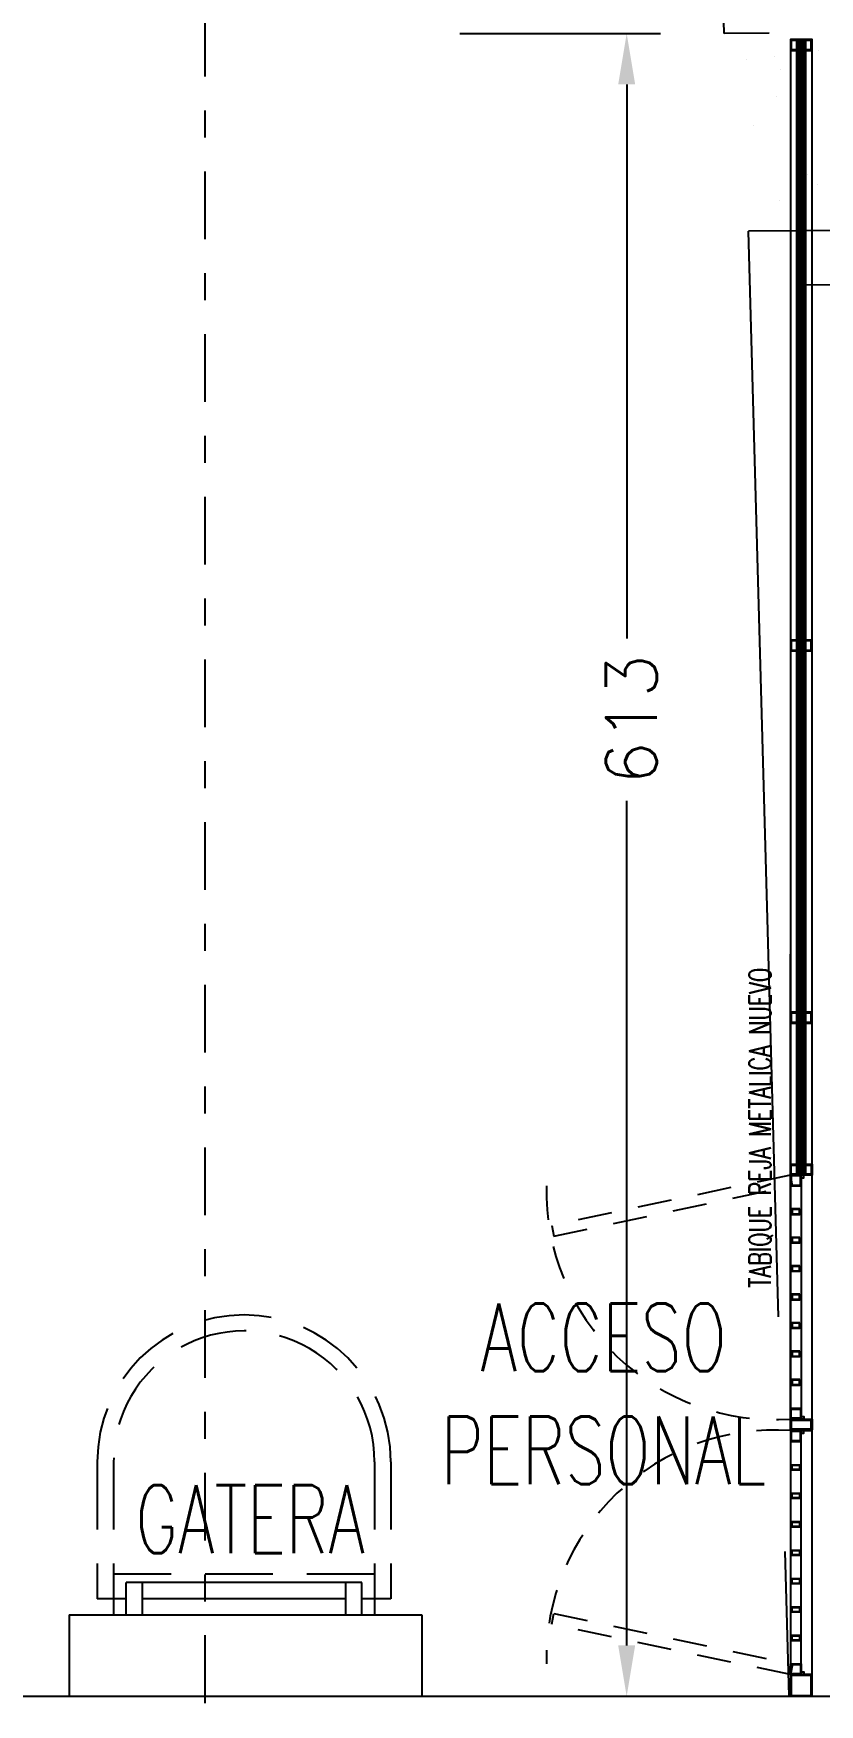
# Model space of a CAD drawing. Header units: millimetres. Extents: x 340 to 1003762, y 22 to 362022.
# Drawn here: x 411.52 to 414.42, y 106.69 to 112.85 of the extents above; entities that cross this region are included whole.
import ezdxf
from ezdxf.xclip import XClip

# ---------------------------------------------------------------- set-up
doc = ezdxf.new("R2010")
doc.units = ezdxf.units.MM
doc.header["$XCLIPFRAME"] = 0
for name, pattern in [('LSBB_P_002 - PLANTA 1° NIVEL SALA DE VENTAS$0$000_ALTILLO PROPUESTA$0$HIDDEN', [0.375, 0.25, -0.125]), ('LSBB_P_002 - PLANTA 1° NIVEL SALA DE VENTAS$0$CONTINUOS', [0]), ('LSBB_P_002 - PLANTA 1° NIVEL SALA DE VENTAS$0$DASHDOT', [1, 0.5, -0.25, 0, -0.25]), ('LSBB_P_002 - PLANTA 1° NIVEL SALA DE VENTAS$0$DASHDOT2', [0.5, 0.25, -0.125, 0, -0.125]), ('LSBB_P_002 - PLANTA 1° NIVEL SALA DE VENTAS$0$HIDDEN', [0.375, 0.25, -0.125])]:
    doc.linetypes.add(name, pattern=pattern)
for name, color, linetype in [('LSBB_P_002 - PLANTA 1° NIVEL SALA DE VENTAS$0$A-PUERTAS', 2, 'Continuous'), ('LSBB_P_002 - PLANTA 1° NIVEL SALA DE VENTAS$0$A-SE CONSTRUYE RELLENO', 10, 'LSBB_P_002 - PLANTA 1° NIVEL SALA DE VENTAS$0$CONTINUOS'), ('LSBB_P_002 - PLANTA 1° NIVEL SALA DE VENTAS$0$A-TABIQUES', 3, 'Continuous'), ('LSBB_P_002 - PLANTA 1° NIVEL SALA DE VENTAS$0$A-Textos', 2, 'Continuous'), ('LSBB_P_002 - PLANTA 1° NIVEL SALA DE VENTAS$0$AUX', 252, 'Continuous'), ('LSBB_P_002 - PLANTA 1° NIVEL SALA DE VENTAS$0$CONSTRUIDO', 7, 'Continuous'), ('LSBB_P_002 - PLANTA 1° NIVEL SALA DE VENTAS$0$COTAS 125', 2, 'Continuous'), ('LSBB_P_002 - PLANTA 1° NIVEL SALA DE VENTAS$0$EJES', 8, 'LSBB_P_002 - PLANTA 1° NIVEL SALA DE VENTAS$0$DASHDOT2'), ('LSBB_P_002 - PLANTA 1° NIVEL SALA DE VENTAS$0$ESCALERAS', 8, 'Continuous'), ('LSBB_P_002 - PLANTA 1° NIVEL SALA DE VENTAS$0$HATCH', 8, 'Continuous'), ('LSBB_P_002 - PLANTA 1° NIVEL SALA DE VENTAS$0$MUROS', 5, 'Continuous'), ('XREF', 7, 'Continuous')]:
    doc.layers.add(name, color=color, linetype=linetype)
doc.styles.add('LSBB_P_002 - PLANTA 1° NIVEL SALA DE VENTAS$0$ROMANS', font='romans')
doc.dimstyles.new('LSBB_P_002 - PLANTA 1° NIVEL SALA DE VENTAS$0$DIMENSION-125', dxfattribs={"dimscale": 125, "dimtxt": 0.0015, "dimasz": 0.0015, "dimexe": 0.001, "dimexo": 0.0005, "dimgap": 0.0005, "dimtad": 1, "dimdec": 0, "dimlfac": 100, "dimzin": 0, "dimdsep": 46, "dimtxsty": 'LSBB_P_002 - PLANTA 1° NIVEL SALA DE VENTAS$0$ROMANS', "dimcen": 0.004, "dimclrd": 4, "dimclre": 8, "dimclrt": 3, "dimadec": 0, "dimazin": 0, "dimtfac": 1, "dimtdec": 0, "dimtix": 1, "dimtofl": 0, "dimtmove": 2, "dimatfit": 3, "dimfxl": 0, "dimtolj": 1, "dimtzin": 0, "dimarcsym": 0})

# ---------------------------------------------------------------- blocks, each defined once
blk = doc.blocks.new('*X38')
at = {"color": 0}
for p, q in [((552.3488, 127.6081), (552.3488, 127.6081)), ((552.0821, 127.573), (552.0821, 127.573)), ((552.1862, 127.5867), (552.1862, 127.5867)), ((552.2086, 127.5379), (552.2086, 127.5379)), ((552.1931, 127.4387), (552.1931, 127.4387)), ((552.1083, 127.3307), (552.1083, 127.3307)), ((552.3074, 127.1483), (552.3074, 127.1483)), ((552.3443, 127.1145), (552.3443, 127.1145)), ((552.2057, 127.0533), (552.2057, 127.0533)), ((552.2665, 127.0794), (552.2665, 127.0794))]:
    blk.add_line(p, q, dxfattribs=at)
blk = doc.blocks.new('*D79')
at = {"layer": 'LSBB_P_002 - PLANTA 1° NIVEL SALA DE VENTAS$0$COTAS 125', "color": 8, "linetype": 'Continuous', "lineweight": -2, "transparency": 16777216}
for p, q in [((828.3802, 327.6741), (829.1204, 327.6741)), ((828.3802, 321.5406), (829.1204, 321.5406))]:
    blk.add_line(p, q, dxfattribs=at)
at = {"layer": 'LSBB_P_002 - PLANTA 1° NIVEL SALA DE VENTAS$0$COTAS 125', "linetype": 'Continuous', "lineweight": -2, "transparency": 16777216}
for p, q in [((828.9954, 327.4866), (828.9954, 325.4426)), ((828.9954, 321.7281), (828.9954, 324.8444))]:
    blk.add_line(p, q, dxfattribs=at)
at = {"layer": 'LSBB_P_002 - PLANTA 1° NIVEL SALA DE VENTAS$0$COTAS 125', "transparency": 16777216}
for points in [[(828.9641, 327.4866), (829.0266, 327.4866), (828.9954, 327.6741)], [(828.9641, 321.7281), (829.0266, 321.7281), (828.9954, 321.5406)]]:
    blk.add_solid(points, dxfattribs=at)
at = {"layer": 'LSBB_P_002 - PLANTA 1° NIVEL SALA DE VENTAS$0$COTAS 125', "color": 2, "transparency": 16777216, "insert": (829.0126, 325.1435), "char_height": 0.1875, "attachment_point": 5, "rotation": 90, "style": 'LSBB_P_002 - PLANTA 1° NIVEL SALA DE VENTAS$0$ROMANS'}
blk.add_mtext('\\A1;613', dxfattribs=at)
blk = doc.blocks.new('LSBB_P_002 - PLANTA 1° NIVEL SALA DE VENTAS$0$EM')
at = {"layer": 'LSBB_P_002 - PLANTA 1° NIVEL SALA DE VENTAS$0$A-PUERTAS', "color": 6, "linetype": 'LSBB_P_002 - PLANTA 1° NIVEL SALA DE VENTAS$0$HIDDEN', "ltscale": 0.5}
for points in [[(213.6763, -20.9721), (213.668, -20.9329), (212.7874, -21.1189), (212.7957, -21.158)], [(213.6763, -22.7365), (213.668, -22.7756), (212.7874, -22.5897), (212.7957, -22.5506)]]:
    blk.add_lwpolyline(points, close=True, dxfattribs=at)
at = {"layer": 'LSBB_P_002 - PLANTA 1° NIVEL SALA DE VENTAS$0$A-PUERTAS', "color": 8, "linetype": 'LSBB_P_002 - PLANTA 1° NIVEL SALA DE VENTAS$0$HIDDEN', "ltscale": 0.5}
for centre, start, end in [((213.6098, -20.9929), 178.63895, 273.96495), ((213.6098, -22.7156), 86.03505, 181.36105)]:
    blk.add_arc(centre, 0.842, start, end, dxfattribs=at)
at = {"layer": 'LSBB_P_002 - PLANTA 1° NIVEL SALA DE VENTAS$0$A-TABIQUES', "color": 6}
for points in [[(213.668, -20.8929), (213.748, -20.8929), (213.748, -20.9329), (213.668, -20.9329)], [(213.708, -20.9329), (213.668, -20.9329), (213.668, -20.9729), (213.708, -20.9729)], [(213.718, -20.9329), (213.708, -20.9329), (213.708, -20.9429), (213.718, -20.9429)], [(213.703, -21.0578), (213.673, -21.0578), (213.673, -21.0778), (213.703, -21.0778)], [(213.703, -21.1628), (213.673, -21.1628), (213.673, -21.1828), (213.703, -21.1828)], [(213.703, -21.2677), (213.673, -21.2677), (213.673, -21.2877), (213.703, -21.2877)], [(213.703, -21.3726), (213.673, -21.3726), (213.673, -21.3926), (213.703, -21.3926)], [(213.703, -21.4775), (213.673, -21.4775), (213.673, -21.4975), (213.703, -21.4975)], [(213.703, -21.5824), (213.673, -21.5824), (213.673, -21.6024), (213.703, -21.6024)], [(213.703, -21.6874), (213.673, -21.6874), (213.673, -21.7074), (213.703, -21.7074)], [(213.708, -21.8331), (213.668, -21.8331), (213.668, -21.7931), (213.708, -21.7931)], [(213.668, -21.8331), (213.748, -21.8331), (213.748, -21.8731), (213.668, -21.8731)], [(213.668, -21.8755), (213.748, -21.8755), (213.748, -21.8355), (213.668, -21.8355)], [(213.708, -21.8755), (213.668, -21.8755), (213.668, -21.9155), (213.708, -21.9155)], [(213.718, -21.8331), (213.708, -21.8331), (213.708, -21.8231), (213.718, -21.8231)], [(213.718, -21.8755), (213.708, -21.8755), (213.708, -21.8855), (213.718, -21.8855)], [(213.703, -22.0212), (213.673, -22.0212), (213.673, -22.0012), (213.703, -22.0012)], [(213.703, -22.1261), (213.673, -22.1261), (213.673, -22.1061), (213.703, -22.1061)], [(213.703, -22.2311), (213.673, -22.2311), (213.673, -22.2111), (213.703, -22.2111)], [(213.703, -22.336), (213.673, -22.336), (213.673, -22.316), (213.703, -22.316)], [(213.703, -22.4409), (213.673, -22.4409), (213.673, -22.4209), (213.703, -22.4209)], [(213.703, -22.5458), (213.673, -22.5458), (213.673, -22.5258), (213.703, -22.5258)], [(213.703, -22.6507), (213.673, -22.6507), (213.673, -22.6307), (213.703, -22.6307)], [(213.708, -22.7756), (213.668, -22.7756), (213.668, -22.7356), (213.708, -22.7356)], [(213.668, -22.8556), (213.748, -22.8556), (213.748, -22.7756), (213.668, -22.7756)], [(213.718, -22.7756), (213.708, -22.7756), (213.708, -22.7656), (213.718, -22.7656)]]:
    blk.add_lwpolyline(points, close=True, dxfattribs=at)
for points, elevation in [([(213.745, -20.9299), (213.671, -20.9299), (213.671, -20.8959), (213.745, -20.8959)], 0), ([(213.705, -20.9359), (213.671, -20.9359), (213.671, -20.9699), (213.705, -20.9699)], -0.0032), ([(213.701, -21.0598), (213.675, -21.0598), (213.675, -21.0758), (213.701, -21.0758)], 0), ([(213.701, -21.1648), (213.675, -21.1648), (213.675, -21.1808), (213.701, -21.1808)], 0), ([(213.701, -21.2697), (213.675, -21.2697), (213.675, -21.2857), (213.701, -21.2857)], 0), ([(213.701, -21.3746), (213.675, -21.3746), (213.675, -21.3906), (213.701, -21.3906)], 0), ([(213.701, -21.4795), (213.675, -21.4795), (213.675, -21.4955), (213.701, -21.4955)], 0), ([(213.701, -21.5844), (213.675, -21.5844), (213.675, -21.6004), (213.701, -21.6004)], 0), ([(213.701, -21.6894), (213.675, -21.6894), (213.675, -21.7054), (213.701, -21.7054)], 0), ([(213.705, -21.8301), (213.671, -21.8301), (213.671, -21.7961), (213.705, -21.7961)], -0.0032), ([(213.745, -21.8701), (213.671, -21.8701), (213.671, -21.8361), (213.745, -21.8361)], 0), ([(213.745, -21.8385), (213.671, -21.8385), (213.671, -21.8725), (213.745, -21.8725)], 0), ([(213.705, -21.8785), (213.671, -21.8785), (213.671, -21.9125), (213.705, -21.9125)], -0.0032), ([(213.701, -22.0192), (213.675, -22.0192), (213.675, -22.0032), (213.701, -22.0032)], 0), ([(213.701, -22.1241), (213.675, -22.1241), (213.675, -22.1081), (213.701, -22.1081)], 0), ([(213.701, -22.2291), (213.675, -22.2291), (213.675, -22.2131), (213.701, -22.2131)], 0), ([(213.701, -22.334), (213.675, -22.334), (213.675, -22.318), (213.701, -22.318)], 0), ([(213.701, -22.4389), (213.675, -22.4389), (213.675, -22.4229), (213.701, -22.4229)], 0), ([(213.701, -22.5438), (213.675, -22.5438), (213.675, -22.5278), (213.701, -22.5278)], 0), ([(213.701, -22.6487), (213.675, -22.6487), (213.675, -22.6327), (213.701, -22.6327)], 0), ([(213.705, -22.7726), (213.671, -22.7726), (213.671, -22.7386), (213.705, -22.7386)], -0.0032), ([(213.745, -22.7786), (213.671, -22.7786), (213.671, -22.8526), (213.745, -22.8526)], 0)]:
    blk.add_lwpolyline(points, close=True, dxfattribs=dict(at, elevation=elevation))
at = {"layer": 'LSBB_P_002 - PLANTA 1° NIVEL SALA DE VENTAS$0$A-TABIQUES', "color": 2}
for points in [[(213.668, -21.8331), (213.668, -20.9329), (213.708, -20.9329), (213.708, -21.8331)], [(213.668, -21.8755), (213.668, -22.7756), (213.708, -22.7756), (213.708, -21.8755)]]:
    blk.add_lwpolyline(points, close=True, dxfattribs=at)
blk = doc.blocks.new('LSBB_P_002 - PLANTA 1° NIVEL SALA DE VENTAS$0$gatera')
at = {"layer": 'LSBB_P_002 - PLANTA 1° NIVEL SALA DE VENTAS$0$AUX', "color": 9, "linetype": 'LSBB_P_002 - PLANTA 1° NIVEL SALA DE VENTAS$0$000_ALTILLO PROPUESTA$0$HIDDEN'}
for p, q in [((4627.3753, 748.1675), (4627.3753, 747.6624)), ((4627.4353, 748.1675), (4627.4353, 747.6624)), ((4628.3983, 748.1675), (4628.3983, 747.6624)), ((4628.4583, 748.1675), (4628.4583, 747.6624)), ((4628.3983, 747.7525), (4627.4353, 747.7525)), ((4627.4818, 747.6624), (4627.3753, 747.6624)), ((4628.4583, 747.6624), (4628.3518, 747.6624))]:
    blk.add_line(p, q, dxfattribs=at)
for centre, radius, start, end in [((4627.9168, 748.1675), 0.5415, 0, 180), ((4627.9168, 748.1687), 0.4815, 359.85665, 180.14335)]:
    blk.add_arc(centre, radius, start, end, dxfattribs=at)
at = {"layer": 'LSBB_P_002 - PLANTA 1° NIVEL SALA DE VENTAS$0$CONSTRUIDO', "color": 7}
for p, q in [((4627.4818, 747.6024), (4627.4818, 747.7224)), ((4628.3518, 747.7224), (4627.4818, 747.7224)), ((4627.5418, 747.6024), (4627.5418, 747.7224)), ((4628.2918, 747.6024), (4628.2918, 747.7224)), ((4628.3518, 747.6024), (4628.3518, 747.7224)), ((4627.4353, 747.6624), (4627.4353, 747.6024)), ((4628.2918, 747.6624), (4627.5418, 747.6624)), ((4628.3983, 747.6624), (4628.3983, 747.6024)), ((4627.2711, 747.6024), (4628.5726, 747.6024)), ((4627.2711, 747.6024), (4627.2711, 747.3024)), ((4628.5726, 747.6024), (4628.5726, 747.3024))]:
    blk.add_line(p, q, dxfattribs=at)
blk = doc.blocks.new('LSBB_P_002 - PLANTA 1° NIVEL SALA DE VENTAS', base_point=(223.5696, 14.2202))
at = {"layer": 'LSBB_P_002 - PLANTA 1° NIVEL SALA DE VENTAS$0$A-SE CONSTRUYE RELLENO', "const_width": 0.04}
blk.add_lwpolyline([(829.6394, 323.4634), (829.6394, 327.6523)], dxfattribs=at)
at = {"layer": 'LSBB_P_002 - PLANTA 1° NIVEL SALA DE VENTAS$0$A-TABIQUES', "color": 2}
blk.add_lwpolyline([(829.5994, 327.652), (829.5994, 321.5406), (829.6794, 321.5406), (829.6794, 327.6526)], dxfattribs=at)
at = {"layer": 'LSBB_P_002 - PLANTA 1° NIVEL SALA DE VENTAS$0$A-TABIQUES', "color": 6}
for points in [[(829.5994, 327.612), (829.6794, 327.612), (829.6794, 327.652), (829.5994, 327.652)], [(829.5994, 325.3967), (829.6794, 325.3967), (829.6794, 325.4367), (829.5994, 325.4367)], [(829.5994, 324.0238), (829.6794, 324.0238), (829.6794, 324.0638), (829.5994, 324.0638)]]:
    blk.add_lwpolyline(points, close=True, dxfattribs=at)
at = {"layer": 'LSBB_P_002 - PLANTA 1° NIVEL SALA DE VENTAS$0$A-TABIQUES', "color": 6, "elevation": 0}
for points in [[(829.6764, 327.649), (829.6024, 327.649), (829.6024, 327.615), (829.6764, 327.615)], [(829.6244, 327.5274), (829.6544, 327.5274), (829.6544, 327.5474), (829.6244, 327.5474)], [(829.6524, 327.5454), (829.6264, 327.5454), (829.6264, 327.5294), (829.6524, 327.5294)], [(829.6244, 327.4174), (829.6544, 327.4174), (829.6544, 327.4374), (829.6244, 327.4374)], [(829.6524, 327.4354), (829.6264, 327.4354), (829.6264, 327.4194), (829.6524, 327.4194)], [(829.6244, 327.3074), (829.6544, 327.3074), (829.6544, 327.3274), (829.6244, 327.3274)], [(829.6524, 327.3254), (829.6264, 327.3254), (829.6264, 327.3094), (829.6524, 327.3094)], [(829.6244, 327.1974), (829.6544, 327.1974), (829.6544, 327.2174), (829.6244, 327.2174)], [(829.6524, 327.2154), (829.6264, 327.2154), (829.6264, 327.1994), (829.6524, 327.1994)], [(829.6244, 327.0874), (829.6544, 327.0874), (829.6544, 327.1074), (829.6244, 327.1074)], [(829.6524, 327.1054), (829.6264, 327.1054), (829.6264, 327.0894), (829.6524, 327.0894)], [(829.6244, 326.9774), (829.6544, 326.9774), (829.6544, 326.9974), (829.6244, 326.9974)], [(829.6524, 326.9954), (829.6264, 326.9954), (829.6264, 326.9794), (829.6524, 326.9794)], [(829.6244, 326.8674), (829.6544, 326.8674), (829.6544, 326.8874), (829.6244, 326.8874)], [(829.6524, 326.8854), (829.6264, 326.8854), (829.6264, 326.8694), (829.6524, 326.8694)], [(829.6244, 326.7574), (829.6544, 326.7574), (829.6544, 326.7774), (829.6244, 326.7774)], [(829.6524, 326.7754), (829.6264, 326.7754), (829.6264, 326.7594), (829.6524, 326.7594)], [(829.6244, 326.6474), (829.6544, 326.6474), (829.6544, 326.6674), (829.6244, 326.6674)], [(829.6524, 326.6654), (829.6264, 326.6654), (829.6264, 326.6494), (829.6524, 326.6494)], [(829.6244, 326.5374), (829.6544, 326.5374), (829.6544, 326.5574), (829.6244, 326.5574)], [(829.6524, 326.5554), (829.6264, 326.5554), (829.6264, 326.5394), (829.6524, 326.5394)], [(829.6244, 326.4274), (829.6544, 326.4274), (829.6544, 326.4474), (829.6244, 326.4474)], [(829.6524, 326.4454), (829.6264, 326.4454), (829.6264, 326.4294), (829.6524, 326.4294)], [(829.6244, 326.3174), (829.6544, 326.3174), (829.6544, 326.3374), (829.6244, 326.3374)], [(829.6524, 326.3354), (829.6264, 326.3354), (829.6264, 326.3194), (829.6524, 326.3194)], [(829.6244, 326.2074), (829.6544, 326.2074), (829.6544, 326.2274), (829.6244, 326.2274)], [(829.6524, 326.2254), (829.6264, 326.2254), (829.6264, 326.2094), (829.6524, 326.2094)], [(829.6244, 326.0974), (829.6544, 326.0974), (829.6544, 326.1174), (829.6244, 326.1174)], [(829.6524, 326.1154), (829.6264, 326.1154), (829.6264, 326.0994), (829.6524, 326.0994)], [(829.6244, 325.9874), (829.6544, 325.9874), (829.6544, 326.0074), (829.6244, 326.0074)], [(829.6524, 326.0054), (829.6264, 326.0054), (829.6264, 325.9894), (829.6524, 325.9894)], [(829.6244, 325.8774), (829.6544, 325.8774), (829.6544, 325.8974), (829.6244, 325.8974)], [(829.6524, 325.8954), (829.6264, 325.8954), (829.6264, 325.8794), (829.6524, 325.8794)], [(829.6244, 325.7674), (829.6544, 325.7674), (829.6544, 325.7874), (829.6244, 325.7874)], [(829.6524, 325.7854), (829.6264, 325.7854), (829.6264, 325.7694), (829.6524, 325.7694)], [(829.6244, 325.6574), (829.6544, 325.6574), (829.6544, 325.6774), (829.6244, 325.6774)], [(829.6524, 325.6754), (829.6264, 325.6754), (829.6264, 325.6594), (829.6524, 325.6594)], [(829.6244, 325.5474), (829.6544, 325.5474), (829.6544, 325.5674), (829.6244, 325.5674)], [(829.6524, 325.5654), (829.6264, 325.5654), (829.6264, 325.5494), (829.6524, 325.5494)], [(829.6764, 325.4337), (829.6024, 325.4337), (829.6024, 325.3997), (829.6764, 325.3997)], [(829.6244, 325.4374), (829.6544, 325.4374), (829.6544, 325.4574), (829.6244, 325.4574)], [(829.6524, 325.4554), (829.6264, 325.4554), (829.6264, 325.4394), (829.6524, 325.4394)], [(829.6244, 325.3174), (829.6544, 325.3174), (829.6544, 325.3374), (829.6244, 325.3374)], [(829.6524, 325.3354), (829.6264, 325.3354), (829.6264, 325.3194), (829.6524, 325.3194)], [(829.6244, 325.2074), (829.6544, 325.2074), (829.6544, 325.2274), (829.6244, 325.2274)], [(829.6524, 325.2254), (829.6264, 325.2254), (829.6264, 325.2094), (829.6524, 325.2094)], [(829.6244, 325.0974), (829.6544, 325.0974), (829.6544, 325.1174), (829.6244, 325.1174)], [(829.6524, 325.1154), (829.6264, 325.1154), (829.6264, 325.0994), (829.6524, 325.0994)], [(829.6244, 324.9874), (829.6544, 324.9874), (829.6544, 325.0074), (829.6244, 325.0074)], [(829.6524, 325.0054), (829.6264, 325.0054), (829.6264, 324.9894), (829.6524, 324.9894)], [(829.6244, 324.8774), (829.6544, 324.8774), (829.6544, 324.8974), (829.6244, 324.8974)], [(829.6524, 324.8954), (829.6264, 324.8954), (829.6264, 324.8794), (829.6524, 324.8794)], [(829.6244, 324.7674), (829.6544, 324.7674), (829.6544, 324.7874), (829.6244, 324.7874)], [(829.6524, 324.7854), (829.6264, 324.7854), (829.6264, 324.7694), (829.6524, 324.7694)], [(829.6244, 324.6574), (829.6544, 324.6574), (829.6544, 324.6774), (829.6244, 324.6774)], [(829.6524, 324.6754), (829.6264, 324.6754), (829.6264, 324.6594), (829.6524, 324.6594)], [(829.6244, 324.5474), (829.6544, 324.5474), (829.6544, 324.5674), (829.6244, 324.5674)], [(829.6524, 324.5654), (829.6264, 324.5654), (829.6264, 324.5494), (829.6524, 324.5494)], [(829.6244, 324.4374), (829.6544, 324.4374), (829.6544, 324.4574), (829.6244, 324.4574)], [(829.6524, 324.4554), (829.6264, 324.4554), (829.6264, 324.4394), (829.6524, 324.4394)], [(829.6244, 324.3274), (829.6544, 324.3274), (829.6544, 324.3474), (829.6244, 324.3474)], [(829.6524, 324.3454), (829.6264, 324.3454), (829.6264, 324.3294), (829.6524, 324.3294)], [(829.6244, 324.2174), (829.6544, 324.2174), (829.6544, 324.2374), (829.6244, 324.2374)], [(829.6524, 324.2354), (829.6264, 324.2354), (829.6264, 324.2194), (829.6524, 324.2194)], [(829.6244, 324.1074), (829.6544, 324.1074), (829.6544, 324.1274), (829.6244, 324.1274)], [(829.6524, 324.1254), (829.6264, 324.1254), (829.6264, 324.1094), (829.6524, 324.1094)], [(829.6764, 324.0608), (829.6024, 324.0608), (829.6024, 324.0268), (829.6764, 324.0268)], [(829.6244, 323.9761), (829.6544, 323.9761), (829.6544, 323.9961), (829.6244, 323.9961)], [(829.6524, 323.9941), (829.6264, 323.9941), (829.6264, 323.9781), (829.6524, 323.9781)], [(829.6244, 323.8661), (829.6544, 323.8661), (829.6544, 323.8861), (829.6244, 323.8861)], [(829.6524, 323.8841), (829.6264, 323.8841), (829.6264, 323.8681), (829.6524, 323.8681)], [(829.6244, 323.7561), (829.6544, 323.7561), (829.6544, 323.7761), (829.6244, 323.7761)], [(829.6524, 323.7741), (829.6264, 323.7741), (829.6264, 323.7581), (829.6524, 323.7581)], [(829.6244, 323.6461), (829.6544, 323.6461), (829.6544, 323.6661), (829.6244, 323.6661)], [(829.6524, 323.6641), (829.6264, 323.6641), (829.6264, 323.6481), (829.6524, 323.6481)], [(829.6244, 323.5361), (829.6544, 323.5361), (829.6544, 323.5561), (829.6244, 323.5561)], [(829.6524, 323.5541), (829.6264, 323.5541), (829.6264, 323.5381), (829.6524, 323.5381)]]:
    blk.add_lwpolyline(points, close=True, dxfattribs=at)
at = {"layer": 'LSBB_P_002 - PLANTA 1° NIVEL SALA DE VENTAS$0$EJES'}
blk.add_line((827.4395, 330.1656), (827.4395, 242.5191), dxfattribs=at)
at = {"layer": 'LSBB_P_002 - PLANTA 1° NIVEL SALA DE VENTAS$0$ESCALERAS'}
blk.add_lwpolyline([(829.5994, 322.547), (829.5994, 324.2778)], dxfattribs=at)
at = {"layer": 'LSBB_P_002 - PLANTA 1° NIVEL SALA DE VENTAS$0$MUROS', "color": 9}
for p, q in [((853.7406, 327.1295), (829.4453, 326.9447)), ((829.5557, 322.9406), (829.4453, 326.9447)), ((853.7421, 326.9295), (829.6508, 326.7463)), ((829.5943, 321.5406), (829.5796, 322.0746))]:
    blk.add_line(p, q, dxfattribs=at)
at = {"layer": 'LSBB_P_002 - PLANTA 1° NIVEL SALA DE VENTAS$0$MUROS', "color": 5}
blk.add_line((824.874, 321.5406), (874.8145, 321.5406), dxfattribs=at)
at = {"layer": 'LSBB_P_002 - PLANTA 1° NIVEL SALA DE VENTAS$0$MUROS', "color": 1, "linetype": 'LSBB_P_002 - PLANTA 1° NIVEL SALA DE VENTAS$0$DASHDOT'}
blk.add_lwpolyline([(874.8145, 246.0142), (884.0218, 245.8738), (878.2752, 328.7938), (853.7198, 327.8594), (829.3552, 327.6741), (828.9439, 342.5876)], dxfattribs=at)
at = {"color": 1}
blk.add_blockref('LSBB_P_002 - PLANTA 1° NIVEL SALA DE VENTAS$0$EM', (615.9314, 344.3963), dxfattribs=at)
blk.add_blockref('LSBB_P_002 - PLANTA 1° NIVEL SALA DE VENTAS$0$gatera', (-3800.3331, -425.7617))
at = {"layer": 'LSBB_P_002 - PLANTA 1° NIVEL SALA DE VENTAS$0$HATCH'}
blk.add_blockref('*X38', (277.3539, 200.004), dxfattribs=at)
at = {"layer": 'LSBB_P_002 - PLANTA 1° NIVEL SALA DE VENTAS$0$A-Textos', "insert": (829.4475, 323.6378), "char_height": 0.08, "width": 3.652653, "attachment_point": 2, "rotation": 90, "style": 'LSBB_P_002 - PLANTA 1° NIVEL SALA DE VENTAS$0$ROMANS'}
blk.add_mtext('{\\W0.7;TABIQUE REJA METALICA NUEVO}', dxfattribs=at)
at = {"layer": 'LSBB_P_002 - PLANTA 1° NIVEL SALA DE VENTAS$0$A-Textos', "color": 2, "char_height": 0.25, "width": 3.652653, "attachment_point": 2, "style": 'LSBB_P_002 - PLANTA 1° NIVEL SALA DE VENTAS$0$ROMANS'}
for s, insert in [('{\\W0.7;ACCESO\\PPERSONAL}', (828.9097, 322.9899)), ('{\\W0.7;GATERA}', (827.6062, 322.3192))]:
    blk.add_mtext(s, dxfattribs=dict(at, insert=insert))
at = {"layer": 'LSBB_P_002 - PLANTA 1° NIVEL SALA DE VENTAS$0$COTAS 125', "color": 2}
dim = blk.add_linear_dim(base=(828.9954, 321.5406), p1=(828.3177, 327.6741), p2=(828.3177, 321.5406), angle=90, dimstyle='LSBB_P_002 - PLANTA 1° NIVEL SALA DE VENTAS$0$DIMENSION-125', override={"dimclrd": 256, "dimclrt": 2, "dimfxl": 0.005}, dxfattribs=at)
dim.commit()
dim.dimension.update_dxf_attribs({"geometry": '*D79', "text_midpoint": (829.0126, 325.1435), "dimtype": 128})

msp = doc.modelspace()

# ---------------------------------------------------------------- block references
at = {"layer": 'XREF'}
ref = msp.add_blockref('LSBB_P_002 - PLANTA 1° NIVEL SALA DE VENTAS', (-191.719, -200.5998), dxfattribs=at)
XClip(ref).set_block_clipping_path([(755.454857474, 236.6800249606), (887.3150098981, 333.6713636781)])

doc.saveas('drawing.dxf')
